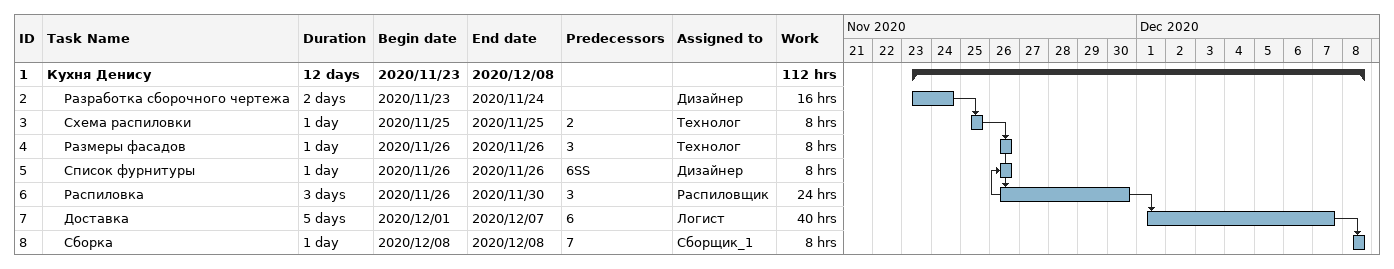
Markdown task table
| ID | Level | Task | Duration | Start | Finish | Predecessors | Resources | Work (h) |
|---|---|---|---|---|---|---|---|---|
| 1 | 1 | **Кухня Денису** | 12d | 2020-11-23 | 2020-12-08 |  |  | 112 |
| 2 | 2 | Разработка сборочного чертежа | 2d | 2020-11-23 | 2020-11-24 |  | Дизайнер | 16 |
| 3 | 2 | Схема распиловки | 1d | 2020-11-25 | 2020-11-25 | 2 | Технолог | 8 |
| 4 | 2 | Размеры фасадов | 1d | 2020-11-26 | 2020-11-26 | 3 | Технолог | 8 |
| 5 | 2 | Список фурнитуры | 1d | 2020-11-26 | 2020-11-26 | 6SS | Дизайнер | 8 |
| 6 | 2 | Распиловка | 3d | 2020-11-26 | 2020-11-30 | 3 | Распиловщик | 24 |
| 7 | 2 | Доставка | 5d | 2020-12-01 | 2020-12-07 | 6 | Логист | 40 |
| 8 | 2 | Сборка | 1d | 2020-12-08 | 2020-12-08 | 7 | Сборщик_1 | 8 |
